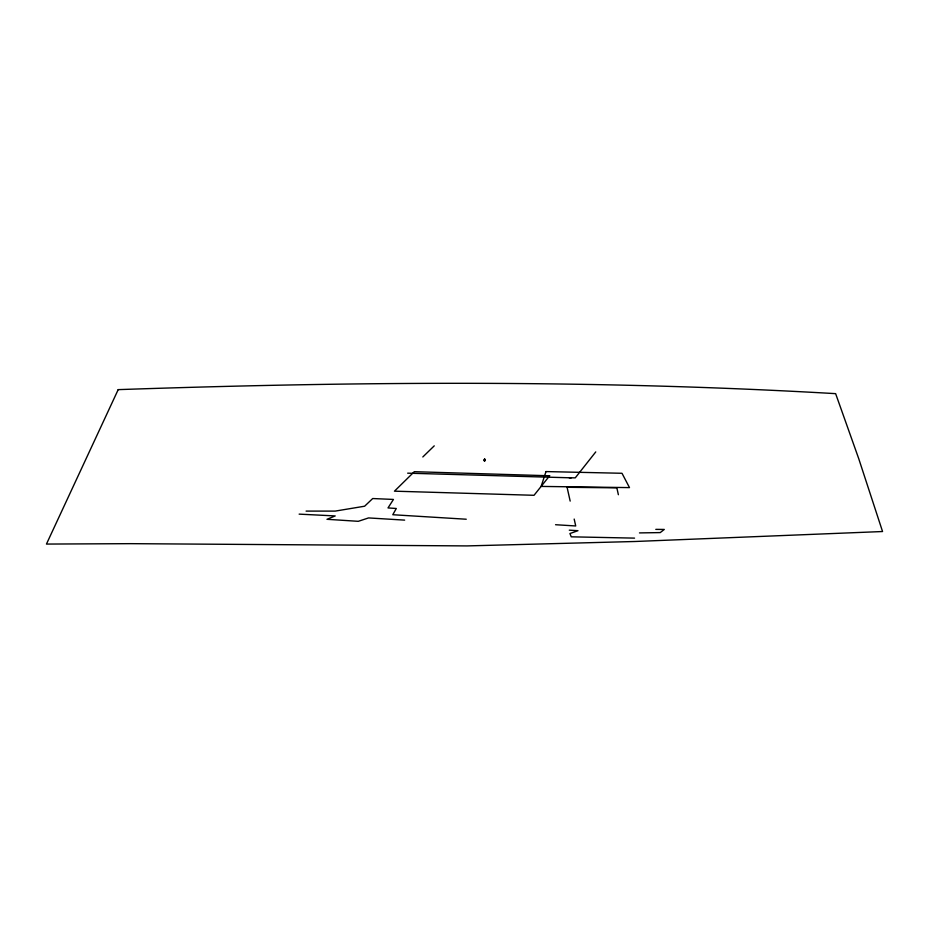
<?xml version="1.0" encoding="UTF-8"?>
<svg xmlns="http://www.w3.org/2000/svg" width="929" height="929" viewBox="0 0 929 929"><rect width="100%" height="100%" fill="white"/><g stroke="black" fill="none" stroke-linecap="round" stroke-linejoin="round"><path stroke-width="1.39" d="M484.822 459.344L484.59 461.26L484.323 459.832M484.497 461.214L484.52 459.379M595.756 451.912L575.26 477.854L569.21 477.773M422.823 456.963L434.238 445.85M639.477 532.909L660.229 532.596L664.281 529.449L655.793 529.367M306.094 511.101L335.206 511.101L364.632 506.212L372.703 498.536L393.455 499.442L387.997 507.931L396.3 508.488L392.781 514.724L466.253 519.23M634.553 538.123L571.242 536.823L569.93 533.536L577.966 530.691L569.291 530.169M407.668 473.175L571.254 477.831M299.138 514.132L335.206 515.932L326.973 519.299L358.269 521.32L368.546 517.929L404.649 520.124M555.554 524.722L575.725 525.965L574.18 519.056M618.377 494.716L616.844 487.841L567.085 487.295L570.174 501.103M484.775 459.356L484.868 460.087M484.868 459.158L484.439 460.784L484.357 459.205M484.462 460.273L484.45 459.576M545.997 471.572L541.131 486.413L629.502 487.609L622 473.279L545.997 471.572M118.192 389.634L46.45 544.069L130.699 543.662L467.008 545.915L634.844 541.502L882.55 531.527L858.733 458.671L835.635 393.652C596.732 379.752 357.27 381.389 118.192 389.634M549.631 475.776L534.036 495.296L394.465 491.174L414.311 471.688L549.631 475.776"/></g></svg>
